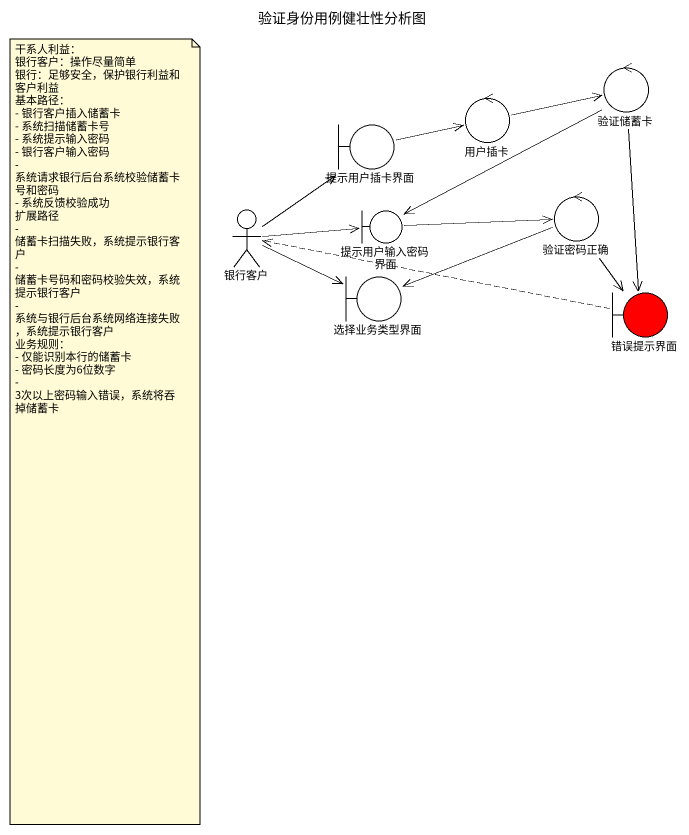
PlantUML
@startuml
title 验证身份用例健壮性分析图
control 验证储蓄卡
boundary 提示用户插卡界面
control 用户插卡
actor 银行客户
boundary 提示用户输入密码界面
control 验证密码正确
boundary 选择业务类型界面
boundary 错误提示界面 #FF0000
验证储蓄卡 -left-> 提示用户输入密码界面
验证储蓄卡 --> 错误提示界面
提示用户插卡界面 -right-> 用户插卡
用户插卡 -right-> 验证储蓄卡
银行客户 -up-> 提示用户插卡界面
银行客户 -right-> 提示用户输入密码界面
银行客户 -right-> 选择业务类型界面
提示用户输入密码界面 -right-> 验证密码正确
验证密码正确 -left-> 选择业务类型界面
验证密码正确 --> 错误提示界面
错误提示界面 .left.> 银行客户
note as N1
  干系人利益：
  银行客户：操作尽量简单
  银行：足够安全，保护银行利益和客户利益
  基本路径：
  - 银行客户插入储蓄卡
  - 系统扫描储蓄卡号
  - 系统提示输入密码
  - 银行客户输入密码
  - 系统请求银行后台系统校验储蓄卡号和密码
  - 系统反馈校验成功
  扩展路径
  - 储蓄卡扫描失败，系统提示银行客户
  - 储蓄卡号码和密码校验失效，系统提示银行客户
  - 系统与银行后台系统网络连接失败，系统提示银行客户
  业务规则：
  - 仅能识别本行的储蓄卡
  - 密码长度为6位数字
  - 3次以上密码输入错误，系统将吞掉储蓄卡
end note
@enduml
